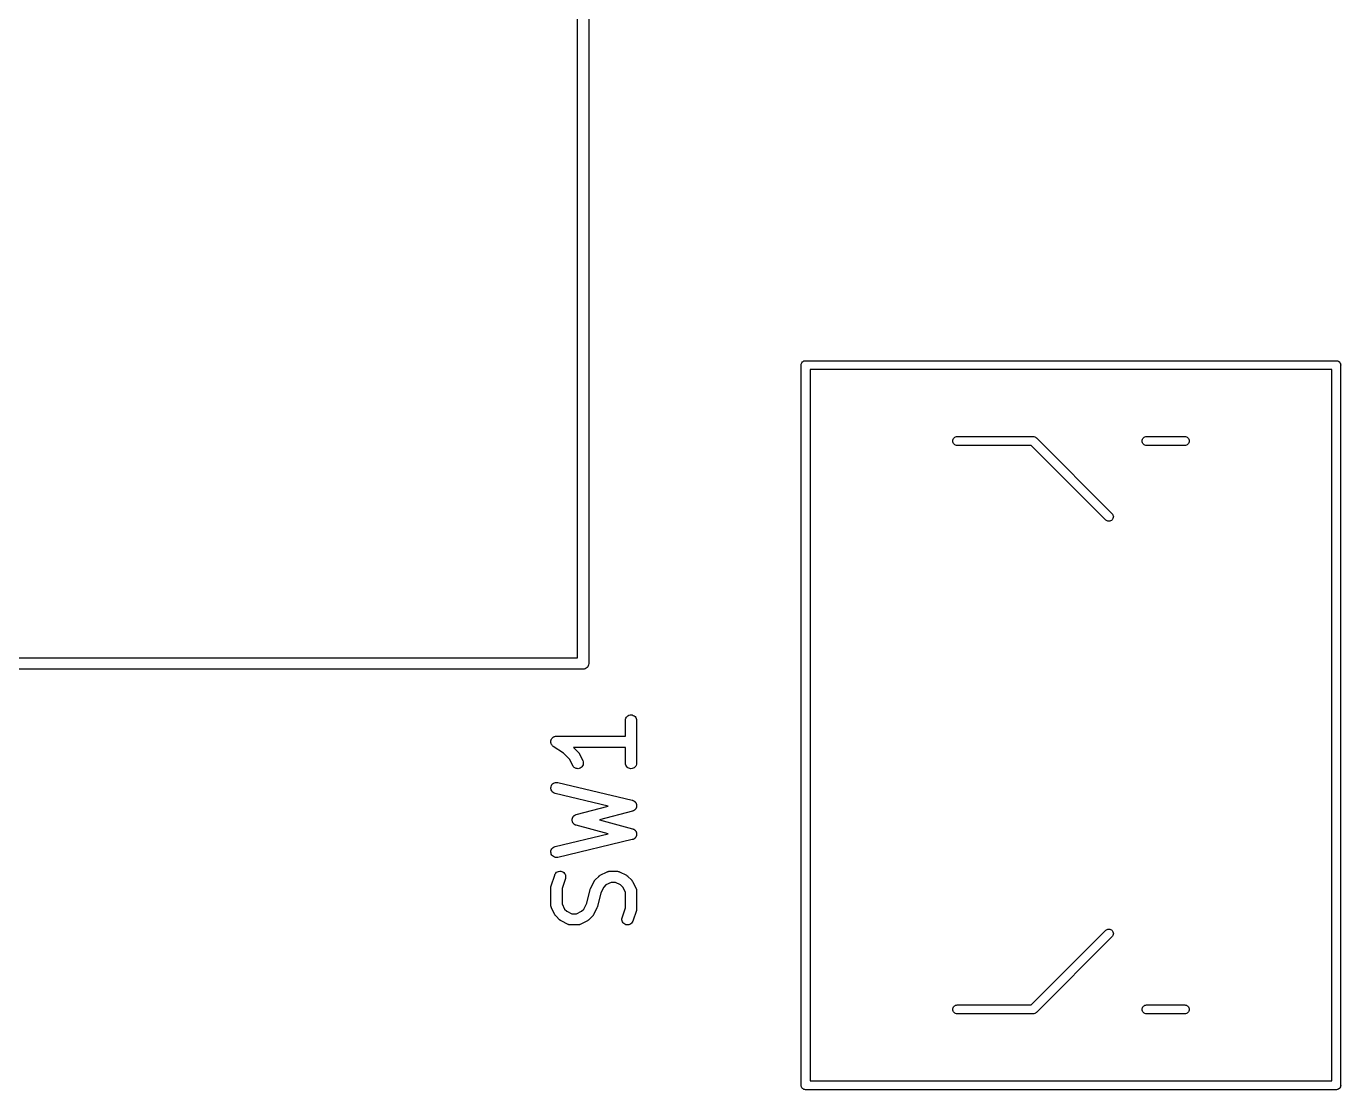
# Model space of a CAD drawing. Extents: x 27 to 173, y -137 to -67.
# Drawn here: x 119.54 to 137.16, y -136.71 to -122.46 of the extents above; entities that cross this region are included whole.
import ezdxf

# ---------------------------------------------------------------- set-up
doc = ezdxf.new("R2010")
doc.units = 0
doc.layers.add('BLACK', color=7, linetype='CONTINUOUS')

msp = doc.modelspace()

# ---------------------------------------------------------------- linework, layer by layer
at = {"layer": 'BLACK', "linetype": 'CONTINUOUS'}
for p, q in [((126.925, -130.925), (126.925, -101.542)), ((127.075, -103.009), (127.075, -130.996)), ((129.924, -127), (129.925, -126.988)), ((129.924, -127.003), (129.924, -127)), ((129.925, -136.649), (129.924, -127.003)), ((129.925, -126.988), (129.929, -126.977)), ((129.929, -126.977), (129.934, -126.967)), ((129.934, -126.967), (129.942, -126.957)), ((129.942, -126.957), (129.951, -126.95)), ((129.951, -126.95), (129.961, -126.944)), ((129.961, -126.944), (129.973, -126.941)), ((129.973, -126.941), (129.982, -126.94)), ((129.982, -126.94), (129.984, -126.94)), ((129.984, -126.94), (129.987, -126.94)), ((129.987, -126.94), (137.094, -126.94)), ((137.094, -126.94), (137.096, -126.94)), ((137.096, -126.94), (137.099, -126.94)), ((137.099, -126.94), (137.108, -126.941)), ((137.108, -126.941), (137.12, -126.944)), ((137.12, -126.944), (137.13, -126.95)), ((137.13, -126.95), (137.139, -126.957)), ((137.139, -126.957), (137.147, -126.967)), ((137.147, -126.967), (137.152, -126.977)), ((137.152, -126.977), (137.156, -126.988)), ((137.156, -126.988), (137.157, -127)), ((137.157, -127), (137.156, -127.003)), ((137.156, -127.003), (137.156, -136.649)), ((130.044, -127.06), (130.044, -136.592)), ((137.037, -127.06), (130.044, -127.06)), ((137.036, -136.592), (137.037, -127.06)), ((131.956, -128.016), (131.957, -128.004)), ((131.957, -128.028), (131.956, -128.016)), ((131.957, -128.004), (131.961, -127.993)), ((131.961, -128.039), (131.957, -128.028)), ((131.961, -127.993), (131.966, -127.983)), ((131.966, -128.049), (131.961, -128.039)), ((131.966, -127.983), (131.974, -127.973)), ((131.974, -128.059), (131.966, -128.049)), ((131.974, -127.973), (131.983, -127.966)), ((131.983, -128.066), (131.974, -128.059)), ((131.983, -127.966), (131.993, -127.96)), ((131.993, -128.072), (131.983, -128.066)), ((131.993, -127.96), (132.005, -127.957)), ((132.005, -128.075), (131.993, -128.072)), ((132.005, -127.957), (132.014, -127.956)), ((132.014, -128.076), (132.005, -128.075)), ((132.014, -127.956), (133.03, -127.956)), ((133.008, -128.076), (132.014, -128.076)), ((134.008, -129.077), (133.008, -128.076)), ((133.03, -127.956), (133.032, -127.956)), ((133.032, -127.956), (133.035, -127.956)), ((133.035, -127.956), (133.035, -127.956)), ((133.035, -127.956), (133.044, -127.957)), ((133.044, -127.957), (133.056, -127.96)), ((133.056, -127.96), (133.066, -127.966)), ((133.066, -127.966), (133.075, -127.973)), ((133.075, -127.973), (133.077, -127.976)), ((133.077, -127.976), (134.093, -128.992)), ((134.496, -128.016), (134.497, -128.004)), ((134.497, -128.028), (134.496, -128.016)), ((134.497, -128.004), (134.501, -127.993)), ((134.501, -128.039), (134.497, -128.028)), ((134.501, -127.993), (134.506, -127.983)), ((134.506, -128.049), (134.501, -128.039)), ((134.506, -127.983), (134.514, -127.973)), ((134.514, -128.059), (134.506, -128.049)), ((134.514, -127.973), (134.523, -127.966)), ((134.523, -128.066), (134.514, -128.059)), ((134.523, -127.966), (134.533, -127.96)), ((134.533, -128.072), (134.523, -128.066)), ((134.533, -127.96), (134.545, -127.957)), ((134.545, -128.075), (134.533, -128.072)), ((134.545, -127.957), (134.554, -127.956)), ((134.554, -128.076), (134.545, -128.075)), ((134.554, -127.956), (135.067, -127.956)), ((135.067, -128.076), (134.554, -128.076)), ((135.067, -127.956), (135.076, -127.957)), ((135.076, -128.075), (135.067, -128.076)), ((135.076, -127.957), (135.088, -127.96)), ((135.088, -128.072), (135.076, -128.075)), ((135.088, -127.96), (135.098, -127.966)), ((135.098, -128.066), (135.088, -128.072)), ((135.098, -127.966), (135.107, -127.973)), ((135.107, -128.059), (135.098, -128.066)), ((135.107, -127.973), (135.115, -127.983)), ((135.115, -128.049), (135.107, -128.059)), ((135.115, -127.983), (135.12, -127.993)), ((135.12, -128.039), (135.115, -128.049)), ((135.12, -127.993), (135.124, -128.004)), ((135.124, -128.028), (135.12, -128.039)), ((135.124, -128.004), (135.125, -128.016)), ((135.125, -128.016), (135.124, -128.028)), ((134.015, -129.082), (134.008, -129.077)), ((134.025, -129.088), (134.015, -129.082)), ((134.037, -129.091), (134.025, -129.088)), ((134.048, -129.092), (134.037, -129.091)), ((134.06, -129.091), (134.048, -129.092)), ((134.072, -129.088), (134.06, -129.091)), ((134.082, -129.082), (134.072, -129.088)), ((134.091, -129.075), (134.082, -129.082)), ((134.099, -129.065), (134.091, -129.075)), ((134.093, -128.992), (134.099, -128.999)), ((134.099, -128.999), (134.104, -129.009)), ((134.104, -129.055), (134.099, -129.065)), ((134.104, -129.009), (134.108, -129.02)), ((134.108, -129.044), (134.104, -129.055)), ((134.108, -129.02), (134.109, -129.032)), ((134.109, -129.032), (134.108, -129.044)), ((29.075, -130.925), (126.925, -130.925)), ((126.996, -131.075), (29.0037, -131.075)), ((127, -131.075), (126.996, -131.075)), ((127.004, -131.075), (127, -131.075)), ((127.015, -131.074), (127.004, -131.075)), ((127.029, -131.07), (127.015, -131.074)), ((127.042, -131.063), (127.029, -131.07)), ((127.053, -131.053), (127.042, -131.063)), ((127.063, -131.042), (127.053, -131.053)), ((127.07, -131.029), (127.063, -131.042)), ((127.074, -131.015), (127.07, -131.029)), ((127.075, -131), (127.074, -131.015)), ((127.075, -130.996), (127.075, -131)), ((127.568, -131.762), (127.57, -131.747)), ((127.568, -131.763), (127.568, -131.762)), ((127.568, -131.973), (127.568, -131.763)), ((127.57, -131.747), (127.574, -131.733)), ((127.574, -131.733), (127.581, -131.72)), ((127.581, -131.72), (127.59, -131.709)), ((127.59, -131.709), (127.602, -131.7)), ((127.602, -131.7), (127.615, -131.693)), ((127.615, -131.693), (127.629, -131.689)), ((127.629, -131.689), (127.643, -131.688)), ((127.643, -131.688), (127.658, -131.689)), ((127.658, -131.689), (127.672, -131.694)), ((127.672, -131.694), (127.685, -131.7)), ((127.685, -131.7), (127.696, -131.71)), ((127.696, -131.71), (127.705, -131.721)), ((127.705, -131.721), (127.712, -131.734)), ((127.712, -131.734), (127.716, -131.748)), ((127.716, -131.748), (127.718, -131.763)), ((127.718, -131.763), (127.718, -132.334)), ((126.596, -131.99), (126.601, -131.986)), ((126.601, -131.986), (126.608, -131.982)), ((126.601, -131.986), (126.601, -131.986)), ((126.601, -131.986), (126.601, -131.986)), ((126.608, -131.982), (126.614, -131.979)), ((126.614, -131.979), (126.622, -131.977)), ((126.614, -131.979), (126.614, -131.979)), ((126.614, -131.979), (126.614, -131.979)), ((126.622, -131.977), (126.628, -131.975)), ((126.628, -131.975), (126.636, -131.974)), ((126.628, -131.975), (126.628, -131.975)), ((126.628, -131.975), (126.628, -131.975)), ((126.636, -131.974), (126.643, -131.973)), ((126.643, -131.973), (127.568, -131.973)), ((126.568, -132.048), (126.569, -132.041)), ((126.569, -132.055), (126.568, -132.048)), ((126.568, -132.048), (126.568, -132.048)), ((126.568, -132.048), (126.568, -132.048)), ((126.569, -132.033), (126.572, -132.026)), ((126.569, -132.041), (126.569, -132.033)), ((126.569, -132.033), (126.569, -132.033)), ((126.569, -132.033), (126.569, -132.033)), ((126.569, -132.062), (126.569, -132.055)), ((126.571, -132.069), (126.569, -132.062)), ((126.569, -132.062), (126.569, -132.062)), ((126.569, -132.062), (126.569, -132.062)), ((126.573, -132.076), (126.571, -132.069)), ((126.572, -132.026), (126.574, -132.019)), ((126.577, -132.083), (126.573, -132.076)), ((126.573, -132.076), (126.573, -132.076)), ((126.573, -132.076), (126.573, -132.076)), ((126.574, -132.019), (126.577, -132.013)), ((126.574, -132.019), (126.574, -132.019)), ((126.574, -132.019), (126.574, -132.019)), ((126.577, -132.013), (126.581, -132.006)), ((126.58, -132.089), (126.577, -132.083)), ((126.585, -132.095), (126.58, -132.089)), ((126.58, -132.089), (126.58, -132.089)), ((126.58, -132.089), (126.58, -132.089)), ((126.581, -132.006), (126.585, -132.001)), ((126.581, -132.006), (126.581, -132.006)), ((126.581, -132.006), (126.581, -132.006)), ((126.585, -132.001), (126.59, -131.995)), ((126.589, -132.101), (126.585, -132.095)), ((126.595, -132.105), (126.589, -132.101)), ((126.589, -132.101), (126.589, -132.101)), ((126.589, -132.101), (126.589, -132.101)), ((126.59, -131.995), (126.596, -131.99)), ((126.59, -131.995), (126.59, -131.995)), ((126.59, -131.995), (126.59, -131.995)), ((126.6, -132.11), (126.595, -132.105)), ((126.601, -132.11), (126.6, -132.11)), ((126.6, -132.11), (126.6, -132.11)), ((126.601, -132.111), (126.601, -132.11)), ((126.601, -132.11), (126.601, -132.11)), ((126.738, -132.202), (126.601, -132.111)), ((127.568, -132.123), (126.872, -132.123)), ((126.872, -132.123), (126.934, -132.186)), ((127.568, -132.334), (127.568, -132.123)), ((126.819, -132.283), (126.738, -132.202)), ((126.862, -132.368), (126.819, -132.283)), ((126.934, -132.186), (126.935, -132.187)), ((126.935, -132.187), (126.937, -132.19)), ((126.937, -132.19), (126.94, -132.193)), ((126.94, -132.193), (126.942, -132.196)), ((126.942, -132.196), (126.944, -132.198)), ((126.944, -132.198), (126.946, -132.202)), ((126.946, -132.202), (126.948, -132.205)), ((126.948, -132.205), (126.996, -132.301)), ((126.996, -132.301), (126.996, -132.301)), ((126.996, -132.301), (127.001, -132.315)), ((127.001, -132.315), (127.003, -132.33)), ((127.003, -132.33), (127.003, -132.344)), ((127.569, -132.349), (127.568, -132.334)), ((127.718, -132.335), (127.716, -132.35)), ((127.718, -132.334), (127.718, -132.335)), ((126.869, -132.38), (126.862, -132.368)), ((126.879, -132.391), (126.869, -132.38)), ((126.891, -132.399), (126.879, -132.391)), ((126.905, -132.405), (126.891, -132.399)), ((126.919, -132.408), (126.905, -132.405)), ((126.934, -132.409), (126.919, -132.408)), ((126.948, -132.407), (126.934, -132.409)), ((126.962, -132.401), (126.948, -132.407)), ((126.974, -132.394), (126.962, -132.401)), ((126.985, -132.384), (126.974, -132.394)), ((126.993, -132.372), (126.985, -132.384)), ((126.999, -132.359), (126.993, -132.372)), ((127.003, -132.344), (126.999, -132.359)), ((127.574, -132.363), (127.569, -132.349)), ((127.58, -132.376), (127.574, -132.363)), ((127.59, -132.387), (127.58, -132.376)), ((127.601, -132.396), (127.59, -132.387)), ((127.614, -132.403), (127.601, -132.396)), ((127.628, -132.408), (127.614, -132.403)), ((127.642, -132.409), (127.628, -132.408)), ((127.657, -132.408), (127.642, -132.409)), ((127.671, -132.404), (127.657, -132.408)), ((127.684, -132.397), (127.671, -132.404)), ((127.695, -132.388), (127.684, -132.397)), ((127.705, -132.376), (127.695, -132.388)), ((127.712, -132.364), (127.705, -132.376)), ((127.716, -132.35), (127.712, -132.364)), ((126.568, -132.664), (126.57, -132.65)), ((126.569, -132.679), (126.568, -132.664)), ((126.572, -132.693), (126.569, -132.679)), ((126.57, -132.65), (126.575, -132.636)), ((126.575, -132.636), (126.582, -132.623)), ((126.582, -132.623), (126.592, -132.612)), ((126.592, -132.612), (126.604, -132.603)), ((126.604, -132.603), (126.617, -132.597)), ((126.617, -132.597), (126.631, -132.593)), ((126.631, -132.593), (126.646, -132.592)), ((126.646, -132.592), (126.66, -132.594)), ((126.66, -132.594), (127.66, -132.833)), ((126.579, -132.706), (126.572, -132.693)), ((126.587, -132.718), (126.579, -132.706)), ((126.598, -132.728), (126.587, -132.718)), ((126.611, -132.735), (126.598, -132.728)), ((126.624, -132.74), (126.611, -132.735)), ((126.626, -132.74), (126.624, -132.74)), ((127.336, -132.91), (126.626, -132.74)), ((127.66, -132.833), (127.661, -132.833)), ((127.661, -132.833), (127.665, -132.834)), ((127.665, -132.834), (127.668, -132.835)), ((127.668, -132.835), (127.671, -132.836)), ((127.671, -132.836), (127.675, -132.838)), ((127.675, -132.838), (127.678, -132.84)), ((127.678, -132.84), (127.681, -132.841)), ((127.681, -132.841), (127.684, -132.843)), ((127.684, -132.843), (127.688, -132.845)), ((127.688, -132.845), (127.69, -132.848)), ((127.69, -132.848), (127.693, -132.85)), ((127.693, -132.85), (127.696, -132.853)), ((127.696, -132.853), (127.698, -132.855)), ((127.698, -132.855), (127.7, -132.858)), ((127.7, -132.858), (127.703, -132.86)), ((127.703, -132.86), (127.705, -132.864)), ((127.705, -132.864), (127.707, -132.867)), ((127.707, -132.867), (127.709, -132.87)), ((126.872, -133.046), (126.876, -133.043)), ((126.876, -133.043), (126.879, -133.039)), ((126.879, -133.039), (126.881, -133.038)), ((126.881, -133.038), (126.883, -133.036)), ((126.883, -133.036), (126.887, -133.034)), ((126.887, -133.034), (126.891, -133.031)), ((126.891, -133.031), (126.893, -133.03)), ((126.893, -133.03), (126.896, -133.029)), ((126.896, -133.029), (126.9, -133.027)), ((126.9, -133.027), (126.905, -133.025)), ((126.905, -133.025), (126.907, -133.024)), ((126.907, -133.024), (126.909, -133.024)), ((126.909, -133.024), (127.336, -132.91)), ((127.662, -132.978), (127.22, -133.096)), ((127.665, -132.977), (127.662, -132.978)), ((127.669, -132.976), (127.665, -132.977)), ((127.672, -132.974), (127.669, -132.976)), ((127.676, -132.973), (127.672, -132.974)), ((127.679, -132.971), (127.676, -132.973)), ((127.682, -132.97), (127.679, -132.971)), ((127.685, -132.967), (127.682, -132.97)), ((127.688, -132.965), (127.685, -132.967)), ((127.691, -132.963), (127.688, -132.965)), ((127.694, -132.961), (127.691, -132.963)), ((127.696, -132.958), (127.694, -132.961)), ((127.699, -132.955), (127.696, -132.958)), ((127.701, -132.952), (127.699, -132.955)), ((127.703, -132.95), (127.701, -132.952)), ((127.705, -132.946), (127.703, -132.95)), ((127.708, -132.943), (127.705, -132.946)), ((127.709, -132.94), (127.708, -132.943)), ((127.709, -132.87), (127.71, -132.873)), ((127.711, -132.937), (127.709, -132.94)), ((127.71, -132.873), (127.712, -132.877)), ((127.712, -132.934), (127.711, -132.937)), ((127.712, -132.877), (127.713, -132.88)), ((127.714, -132.93), (127.712, -132.934)), ((127.713, -132.88), (127.714, -132.883)), ((127.714, -132.883), (127.715, -132.887)), ((127.715, -132.927), (127.714, -132.93)), ((127.715, -132.887), (127.716, -132.891)), ((127.716, -132.923), (127.715, -132.927)), ((127.716, -132.891), (127.717, -132.894)), ((127.717, -132.916), (127.716, -132.92)), ((127.716, -132.92), (127.716, -132.923)), ((127.717, -132.894), (127.717, -132.898)), ((127.717, -132.898), (127.718, -132.901)), ((127.718, -132.909), (127.717, -132.912)), ((127.717, -132.912), (127.717, -132.916)), ((127.718, -132.901), (127.718, -132.905)), ((127.718, -132.905), (127.718, -132.909)), ((126.854, -133.086), (126.855, -133.081)), ((126.854, -133.088), (126.854, -133.086)), ((126.854, -133.091), (126.854, -133.088)), ((126.854, -133.095), (126.854, -133.091)), ((126.854, -133.1), (126.854, -133.095)), ((126.854, -133.103), (126.854, -133.1)), ((126.854, -133.105), (126.854, -133.103)), ((126.855, -133.11), (126.854, -133.105)), ((126.855, -133.081), (126.856, -133.076)), ((126.856, -133.115), (126.855, -133.11)), ((126.856, -133.076), (126.857, -133.074)), ((126.857, -133.117), (126.856, -133.115)), ((126.857, -133.074), (126.858, -133.071)), ((126.857, -133.12), (126.857, -133.117)), ((126.859, -133.124), (126.857, -133.12)), ((126.858, -133.071), (126.86, -133.067)), ((126.861, -133.129), (126.859, -133.124)), ((126.86, -133.067), (126.861, -133.062)), ((126.861, -133.062), (126.863, -133.06)), ((126.862, -133.131), (126.861, -133.129)), ((126.863, -133.133), (126.862, -133.131)), ((126.863, -133.06), (126.864, -133.058)), ((126.866, -133.137), (126.863, -133.133)), ((126.864, -133.058), (126.867, -133.054)), ((126.869, -133.141), (126.866, -133.137)), ((126.867, -133.054), (126.869, -133.05)), ((126.869, -133.05), (126.871, -133.048)), ((126.87, -133.143), (126.869, -133.141)), ((126.872, -133.145), (126.87, -133.143)), ((126.871, -133.048), (126.872, -133.046)), ((126.875, -133.148), (126.872, -133.145)), ((126.879, -133.152), (126.875, -133.148)), ((126.881, -133.153), (126.879, -133.152)), ((126.882, -133.155), (126.881, -133.153)), ((126.886, -133.158), (126.882, -133.155)), ((126.89, -133.161), (126.886, -133.158)), ((126.893, -133.162), (126.89, -133.161)), ((126.895, -133.163), (126.893, -133.162)), ((126.899, -133.165), (126.895, -133.163)), ((126.904, -133.167), (126.899, -133.165)), ((126.906, -133.167), (126.904, -133.167)), ((126.908, -133.168), (126.906, -133.167)), ((126.909, -133.168), (126.908, -133.168)), ((127.336, -133.282), (126.909, -133.168)), ((127.22, -133.096), (127.662, -133.214)), ((127.662, -133.214), (127.663, -133.214)), ((127.663, -133.214), (127.666, -133.216)), ((127.666, -133.216), (127.67, -133.216)), ((127.67, -133.216), (127.673, -133.218)), ((127.673, -133.218), (127.677, -133.22)), ((127.677, -133.22), (127.68, -133.221)), ((126.626, -133.452), (127.336, -133.282)), ((127.66, -133.359), (126.66, -133.598)), ((127.664, -133.358), (127.66, -133.359)), ((127.667, -133.358), (127.664, -133.358)), ((127.67, -133.356), (127.667, -133.358)), ((127.674, -133.355), (127.67, -133.356)), ((127.677, -133.353), (127.674, -133.355)), ((127.68, -133.352), (127.677, -133.353)), ((127.68, -133.221), (127.683, -133.223)), ((127.683, -133.349), (127.68, -133.352)), ((127.683, -133.223), (127.686, -133.225)), ((127.687, -133.347), (127.683, -133.349)), ((127.686, -133.225), (127.689, -133.227)), ((127.689, -133.345), (127.687, -133.347)), ((127.689, -133.227), (127.692, -133.23)), ((127.692, -133.343), (127.689, -133.345)), ((127.692, -133.23), (127.694, -133.232)), ((127.695, -133.34), (127.692, -133.343)), ((127.694, -133.232), (127.697, -133.235)), ((127.698, -133.338), (127.695, -133.34)), ((127.697, -133.235), (127.7, -133.238)), ((127.7, -133.335), (127.698, -133.338)), ((127.7, -133.238), (127.702, -133.24)), ((127.702, -133.332), (127.7, -133.335)), ((127.702, -133.24), (127.704, -133.243)), ((127.704, -133.329), (127.702, -133.332)), ((127.704, -133.243), (127.706, -133.246)), ((127.707, -133.326), (127.704, -133.329)), ((127.706, -133.246), (127.708, -133.25)), ((127.708, -133.323), (127.707, -133.326)), ((127.708, -133.25), (127.71, -133.253)), ((127.71, -133.32), (127.708, -133.323)), ((127.71, -133.253), (127.711, -133.256)), ((127.711, -133.316), (127.71, -133.32)), ((127.711, -133.256), (127.713, -133.259)), ((127.713, -133.313), (127.711, -133.316)), ((127.713, -133.259), (127.714, -133.263)), ((127.714, -133.31), (127.713, -133.313)), ((127.714, -133.263), (127.715, -133.266)), ((127.715, -133.306), (127.714, -133.31)), ((127.715, -133.266), (127.716, -133.27)), ((127.716, -133.302), (127.715, -133.306)), ((127.716, -133.27), (127.716, -133.273)), ((127.716, -133.273), (127.717, -133.277)), ((127.717, -133.299), (127.716, -133.302)), ((127.717, -133.277), (127.717, -133.281)), ((127.717, -133.281), (127.718, -133.284)), ((127.718, -133.292), (127.717, -133.295)), ((127.717, -133.295), (127.717, -133.299)), ((127.718, -133.284), (127.718, -133.288)), ((127.718, -133.288), (127.718, -133.292)), ((126.568, -133.527), (126.569, -133.512)), ((126.57, -133.541), (126.568, -133.527)), ((126.569, -133.512), (126.573, -133.498)), ((126.574, -133.555), (126.57, -133.541)), ((126.573, -133.498), (126.579, -133.485)), ((126.582, -133.568), (126.574, -133.555)), ((126.579, -133.485), (126.588, -133.473)), ((126.591, -133.579), (126.582, -133.568)), ((126.588, -133.473), (126.599, -133.464)), ((126.599, -133.464), (126.612, -133.456)), ((126.612, -133.456), (126.626, -133.452)), ((126.603, -133.588), (126.591, -133.579)), ((126.616, -133.595), (126.603, -133.588)), ((126.63, -133.598), (126.616, -133.595)), ((126.645, -133.6), (126.63, -133.598)), ((126.659, -133.598), (126.645, -133.6)), ((126.66, -133.598), (126.659, -133.598)), ((126.572, -133.977), (126.619, -133.834)), ((126.619, -133.834), (126.62, -133.833)), ((126.62, -133.833), (126.626, -133.82)), ((126.626, -133.82), (126.634, -133.808)), ((126.634, -133.808), (126.645, -133.798)), ((126.645, -133.798), (126.658, -133.79)), ((126.658, -133.79), (126.671, -133.785)), ((126.671, -133.785), (126.686, -133.783)), ((126.686, -133.783), (126.7, -133.784)), ((126.7, -133.784), (126.715, -133.787)), ((126.715, -133.787), (126.728, -133.793)), ((126.762, -133.882), (126.718, -134.013)), ((126.728, -133.793), (126.74, -133.802)), ((126.74, -133.802), (126.75, -133.812)), ((126.75, -133.812), (126.758, -133.825)), ((126.758, -133.825), (126.763, -133.838)), ((126.765, -133.867), (126.762, -133.882)), ((126.763, -133.838), (126.765, -133.853)), ((126.765, -133.853), (126.765, -133.867)), ((127.1, -134.015), (127.147, -133.92)), ((127.147, -133.92), (127.148, -133.919)), ((127.148, -133.919), (127.15, -133.915)), ((127.15, -133.915), (127.152, -133.911)), ((127.152, -133.911), (127.154, -133.909)), ((127.154, -133.909), (127.156, -133.906)), ((127.156, -133.906), (127.159, -133.903)), ((127.159, -133.903), (127.161, -133.9)), ((127.161, -133.9), (127.209, -133.852)), ((127.209, -133.852), (127.21, -133.852)), ((127.21, -133.852), (127.213, -133.849)), ((127.213, -133.849), (127.216, -133.846)), ((127.216, -133.846), (127.219, -133.845)), ((127.219, -133.845), (127.221, -133.843)), ((127.221, -133.843), (127.225, -133.841)), ((127.225, -133.841), (127.228, -133.838)), ((127.228, -133.838), (127.324, -133.791)), ((127.324, -133.791), (127.325, -133.79)), ((127.325, -133.79), (127.327, -133.79)), ((127.327, -133.79), (127.329, -133.789)), ((127.329, -133.789), (127.333, -133.787)), ((127.333, -133.787), (127.338, -133.785)), ((127.338, -133.785), (127.34, -133.785)), ((127.34, -133.785), (127.343, -133.784)), ((127.343, -133.784), (127.348, -133.784)), ((127.348, -133.784), (127.353, -133.783)), ((127.353, -133.783), (127.355, -133.783)), ((127.355, -133.783), (127.357, -133.783)), ((127.357, -133.783), (127.452, -133.783)), ((127.452, -133.783), (127.453, -133.783)), ((127.453, -133.783), (127.456, -133.783)), ((127.456, -133.783), (127.458, -133.783)), ((127.458, -133.783), (127.463, -133.784)), ((127.463, -133.784), (127.468, -133.785)), ((127.468, -133.785), (127.47, -133.785)), ((127.47, -133.785), (127.472, -133.786)), ((127.472, -133.786), (127.477, -133.787)), ((127.477, -133.787), (127.482, -133.789)), ((127.482, -133.789), (127.484, -133.79)), ((127.484, -133.79), (127.486, -133.791)), ((127.486, -133.791), (127.581, -133.838)), ((127.581, -133.838), (127.582, -133.839)), ((127.582, -133.839), (127.586, -133.841)), ((127.586, -133.841), (127.589, -133.843)), ((127.589, -133.843), (127.592, -133.845)), ((127.592, -133.845), (127.594, -133.847)), ((127.594, -133.847), (127.597, -133.85)), ((127.597, -133.85), (127.601, -133.852)), ((127.601, -133.852), (127.648, -133.9)), ((127.648, -133.9), (127.649, -133.901)), ((127.649, -133.901), (127.652, -133.904)), ((127.652, -133.904), (127.655, -133.907)), ((127.655, -133.907), (127.656, -133.91)), ((127.656, -133.91), (127.658, -133.912)), ((127.658, -133.912), (127.66, -133.916)), ((127.66, -133.916), (127.662, -133.92)), ((127.662, -133.92), (127.71, -134.015)), ((126.568, -133.991), (126.569, -133.988)), ((126.568, -133.996), (126.568, -133.991)), ((126.568, -134), (126.568, -133.996)), ((126.568, -134.001), (126.568, -134)), ((126.568, -134.239), (126.568, -134.001)), ((126.569, -133.988), (126.57, -133.985)), ((126.57, -133.985), (126.571, -133.981)), ((126.571, -133.981), (126.572, -133.977)), ((126.718, -134.013), (126.718, -134.221)), ((127.048, -134.213), (127.094, -134.03)), ((127.094, -134.029), (127.097, -134.022)), ((127.094, -134.03), (127.094, -134.029)), ((127.094, -134.029), (127.094, -134.029)), ((127.094, -134.029), (127.094, -134.029)), ((127.097, -134.022), (127.099, -134.015)), ((127.099, -134.015), (127.099, -134.015)), ((127.099, -134.015), (127.1, -134.015)), ((127.237, -134.075), (127.192, -134.257)), ((127.276, -133.998), (127.237, -134.075)), ((127.306, -133.967), (127.276, -133.998)), ((127.375, -133.933), (127.306, -133.967)), ((127.435, -133.933), (127.375, -133.933)), ((127.503, -133.967), (127.435, -133.933)), ((127.534, -133.998), (127.503, -133.967)), ((127.568, -134.066), (127.534, -133.998)), ((127.568, -134.274), (127.568, -134.066)), ((127.71, -134.015), (127.71, -134.016)), ((127.71, -134.016), (127.711, -134.018)), ((127.711, -134.018), (127.712, -134.02)), ((127.712, -134.02), (127.714, -134.025)), ((127.714, -134.025), (127.715, -134.03)), ((127.715, -134.03), (127.716, -134.032)), ((127.716, -134.032), (127.716, -134.034)), ((127.716, -134.034), (127.717, -134.039)), ((127.717, -134.039), (127.718, -134.044)), ((127.718, -134.044), (127.718, -134.046)), ((127.718, -134.046), (127.718, -134.048)), ((127.718, -134.048), (127.718, -134.286)), ((126.568, -134.241), (126.568, -134.239)), ((126.568, -134.243), (126.568, -134.241)), ((126.569, -134.248), (126.568, -134.243)), ((126.569, -134.253), (126.569, -134.248)), ((126.57, -134.256), (126.569, -134.253)), ((126.57, -134.258), (126.57, -134.256)), ((126.572, -134.263), (126.57, -134.258)), ((126.574, -134.267), (126.572, -134.263)), ((126.575, -134.269), (126.574, -134.267)), ((126.575, -134.271), (126.575, -134.269)), ((126.576, -134.272), (126.575, -134.271)), ((126.623, -134.368), (126.576, -134.272)), ((126.718, -134.221), (126.752, -134.29)), ((127.01, -134.29), (127.048, -134.213)), ((127.186, -134.272), (127.139, -134.368)), ((127.189, -134.265), (127.186, -134.272)), ((127.186, -134.272), (127.186, -134.272)), ((127.186, -134.272), (127.186, -134.272)), ((127.191, -134.259), (127.189, -134.265)), ((127.192, -134.258), (127.191, -134.258)), ((127.191, -134.258), (127.191, -134.259)), ((127.192, -134.257), (127.192, -134.258)), ((127.524, -134.406), (127.568, -134.274)), ((126.626, -134.371), (126.623, -134.368)), ((126.628, -134.375), (126.626, -134.371)), ((126.63, -134.377), (126.628, -134.375)), ((126.631, -134.38), (126.63, -134.377)), ((126.634, -134.383), (126.631, -134.38)), ((126.637, -134.386), (126.634, -134.383)), ((126.637, -134.387), (126.637, -134.386)), ((126.685, -134.435), (126.637, -134.387)), ((126.688, -134.437), (126.685, -134.435)), ((126.691, -134.44), (126.688, -134.437)), ((126.694, -134.442), (126.691, -134.44)), ((126.696, -134.444), (126.694, -134.442)), ((126.7, -134.446), (126.696, -134.444)), ((126.704, -134.448), (126.7, -134.446)), ((126.705, -134.449), (126.704, -134.448)), ((126.8, -134.496), (126.705, -134.449)), ((126.752, -134.29), (126.783, -134.32)), ((126.783, -134.32), (126.851, -134.354)), ((126.851, -134.354), (126.911, -134.354)), ((126.911, -134.354), (126.979, -134.32)), ((127.057, -134.449), (126.962, -134.496)), ((126.979, -134.32), (127.01, -134.29)), ((127.061, -134.447), (127.057, -134.449)), ((127.065, -134.445), (127.061, -134.447)), ((127.067, -134.443), (127.065, -134.445)), ((127.07, -134.441), (127.067, -134.443)), ((127.073, -134.438), (127.07, -134.441)), ((127.076, -134.435), (127.073, -134.438)), ((127.077, -134.435), (127.076, -134.435)), ((127.124, -134.387), (127.077, -134.435)), ((127.127, -134.384), (127.124, -134.387)), ((127.13, -134.381), (127.127, -134.384)), ((127.132, -134.378), (127.13, -134.381)), ((127.134, -134.376), (127.132, -134.378)), ((127.136, -134.372), (127.134, -134.376)), ((127.138, -134.369), (127.136, -134.372)), ((127.139, -134.368), (127.138, -134.369)), ((127.52, -134.435), (127.521, -134.42)), ((127.523, -134.449), (127.52, -134.435)), ((127.521, -134.42), (127.524, -134.406)), ((127.528, -134.463), (127.523, -134.449)), ((127.666, -134.454), (127.66, -134.467)), ((127.714, -134.31), (127.666, -134.453)), ((127.666, -134.453), (127.666, -134.454)), ((127.715, -134.306), (127.714, -134.31)), ((127.716, -134.302), (127.715, -134.306)), ((127.717, -134.299), (127.716, -134.302)), ((127.718, -134.288), (127.717, -134.292)), ((127.717, -134.292), (127.717, -134.296)), ((127.717, -134.296), (127.717, -134.299)), ((127.718, -134.286), (127.718, -134.288)), ((126.802, -134.497), (126.8, -134.496)), ((126.804, -134.498), (126.802, -134.497)), ((126.809, -134.5), (126.804, -134.498)), ((126.813, -134.502), (126.809, -134.5)), ((126.816, -134.502), (126.813, -134.502)), ((126.818, -134.503), (126.816, -134.502)), ((126.823, -134.503), (126.818, -134.503)), ((126.828, -134.504), (126.823, -134.503)), ((126.83, -134.504), (126.828, -134.504)), ((126.832, -134.504), (126.83, -134.504)), ((126.833, -134.504), (126.832, -134.504)), ((126.929, -134.504), (126.833, -134.504)), ((126.931, -134.504), (126.929, -134.504)), ((126.933, -134.504), (126.931, -134.504)), ((126.938, -134.503), (126.933, -134.504)), ((126.943, -134.503), (126.938, -134.503)), ((126.945, -134.502), (126.943, -134.503)), ((126.947, -134.502), (126.945, -134.502)), ((126.952, -134.5), (126.947, -134.502)), ((126.957, -134.499), (126.952, -134.5)), ((126.959, -134.498), (126.957, -134.499)), ((126.961, -134.497), (126.959, -134.498)), ((126.962, -134.496), (126.961, -134.497)), ((127.536, -134.475), (127.528, -134.463)), ((127.546, -134.486), (127.536, -134.475)), ((127.558, -134.494), (127.546, -134.486)), ((127.571, -134.5), (127.558, -134.494)), ((127.585, -134.504), (127.571, -134.5)), ((127.6, -134.504), (127.585, -134.504)), ((127.614, -134.502), (127.6, -134.504)), ((127.628, -134.497), (127.614, -134.502)), ((127.641, -134.489), (127.628, -134.497)), ((127.651, -134.479), (127.641, -134.489)), ((127.66, -134.467), (127.651, -134.479)), ((133.008, -135.576), (134.008, -134.575)), ((134.008, -134.575), (134.015, -134.57)), ((134.015, -134.57), (134.025, -134.564)), ((134.025, -134.564), (134.037, -134.561)), ((134.037, -134.561), (134.048, -134.56)), ((134.048, -134.56), (134.06, -134.561)), ((134.06, -134.561), (134.072, -134.564)), ((134.072, -134.564), (134.082, -134.57)), ((134.082, -134.57), (134.091, -134.577)), ((134.091, -134.577), (134.099, -134.587)), ((134.099, -134.587), (134.104, -134.597)), ((134.104, -134.597), (134.108, -134.608)), ((134.108, -134.608), (134.109, -134.62)), ((134.109, -134.62), (134.108, -134.632)), ((134.093, -134.66), (133.077, -135.676)), ((134.099, -134.653), (134.093, -134.66)), ((134.104, -134.643), (134.099, -134.653)), ((134.108, -134.632), (134.104, -134.643)), ((131.956, -135.636), (131.957, -135.624)), ((131.957, -135.648), (131.956, -135.636)), ((131.957, -135.624), (131.961, -135.613)), ((131.961, -135.659), (131.957, -135.648)), ((131.961, -135.613), (131.966, -135.603)), ((131.966, -135.669), (131.961, -135.659)), ((131.966, -135.603), (131.974, -135.593)), ((131.974, -135.679), (131.966, -135.669)), ((131.974, -135.593), (131.983, -135.586)), ((131.983, -135.686), (131.974, -135.679)), ((131.983, -135.586), (131.993, -135.58)), ((131.993, -135.692), (131.983, -135.686)), ((131.993, -135.58), (132.005, -135.577)), ((132.005, -135.577), (132.014, -135.576)), ((132.014, -135.576), (133.008, -135.576)), ((133.066, -135.686), (133.056, -135.692)), ((133.075, -135.679), (133.066, -135.686)), ((133.077, -135.676), (133.075, -135.679)), ((134.496, -135.636), (134.497, -135.624)), ((134.497, -135.648), (134.496, -135.636)), ((134.497, -135.624), (134.501, -135.613)), ((134.501, -135.659), (134.497, -135.648)), ((134.501, -135.613), (134.506, -135.603)), ((134.506, -135.669), (134.501, -135.659)), ((134.506, -135.603), (134.514, -135.593)), ((134.514, -135.679), (134.506, -135.669)), ((134.514, -135.593), (134.523, -135.586)), ((134.523, -135.686), (134.514, -135.679)), ((134.523, -135.586), (134.533, -135.58)), ((134.533, -135.692), (134.523, -135.686)), ((134.533, -135.58), (134.545, -135.577)), ((134.545, -135.577), (134.554, -135.576)), ((134.554, -135.576), (135.067, -135.576)), ((135.067, -135.576), (135.076, -135.577)), ((135.076, -135.577), (135.088, -135.58)), ((135.088, -135.58), (135.098, -135.586)), ((135.098, -135.686), (135.088, -135.692)), ((135.098, -135.586), (135.107, -135.593)), ((135.107, -135.679), (135.098, -135.686)), ((135.107, -135.593), (135.115, -135.603)), ((135.115, -135.669), (135.107, -135.679)), ((135.115, -135.603), (135.12, -135.613)), ((135.12, -135.659), (135.115, -135.669)), ((135.12, -135.613), (135.124, -135.624)), ((135.124, -135.648), (135.12, -135.659)), ((135.124, -135.624), (135.125, -135.636)), ((135.125, -135.636), (135.124, -135.648)), ((132.005, -135.695), (131.993, -135.692)), ((132.014, -135.696), (132.005, -135.695)), ((133.03, -135.696), (132.014, -135.696)), ((133.032, -135.696), (133.03, -135.696)), ((133.035, -135.696), (133.032, -135.696)), ((133.044, -135.695), (133.035, -135.696)), ((133.035, -135.696), (133.035, -135.696)), ((133.056, -135.692), (133.044, -135.695)), ((134.545, -135.695), (134.533, -135.692)), ((134.554, -135.696), (134.545, -135.695)), ((135.067, -135.696), (134.554, -135.696)), ((135.076, -135.695), (135.067, -135.696)), ((135.088, -135.692), (135.076, -135.695)), ((129.924, -136.652), (129.925, -136.649)), ((129.925, -136.664), (129.924, -136.652)), ((129.929, -136.675), (129.925, -136.664)), ((129.934, -136.685), (129.929, -136.675)), ((129.942, -136.695), (129.934, -136.685)), ((129.951, -136.702), (129.942, -136.695)), ((129.961, -136.708), (129.951, -136.702)), ((129.973, -136.711), (129.961, -136.708)), ((129.982, -136.712), (129.973, -136.711)), ((129.984, -136.712), (129.982, -136.712)), ((129.982, -136.712), (129.982, -136.712)), ((129.987, -136.712), (129.984, -136.712)), ((137.094, -136.712), (129.987, -136.712)), ((130.044, -136.592), (137.036, -136.592)), ((137.096, -136.712), (137.094, -136.712)), ((137.099, -136.712), (137.096, -136.712)), ((137.108, -136.711), (137.099, -136.712)), ((137.099, -136.712), (137.099, -136.712)), ((137.12, -136.708), (137.108, -136.711)), ((137.13, -136.702), (137.12, -136.708)), ((137.139, -136.695), (137.13, -136.702)), ((137.147, -136.685), (137.139, -136.695)), ((137.152, -136.675), (137.147, -136.685)), ((137.156, -136.664), (137.152, -136.675)), ((137.156, -136.649), (137.157, -136.652)), ((137.157, -136.652), (137.156, -136.664))]:
    msp.add_line(p, q, dxfattribs=at)

doc.saveas('drawing.dxf')
